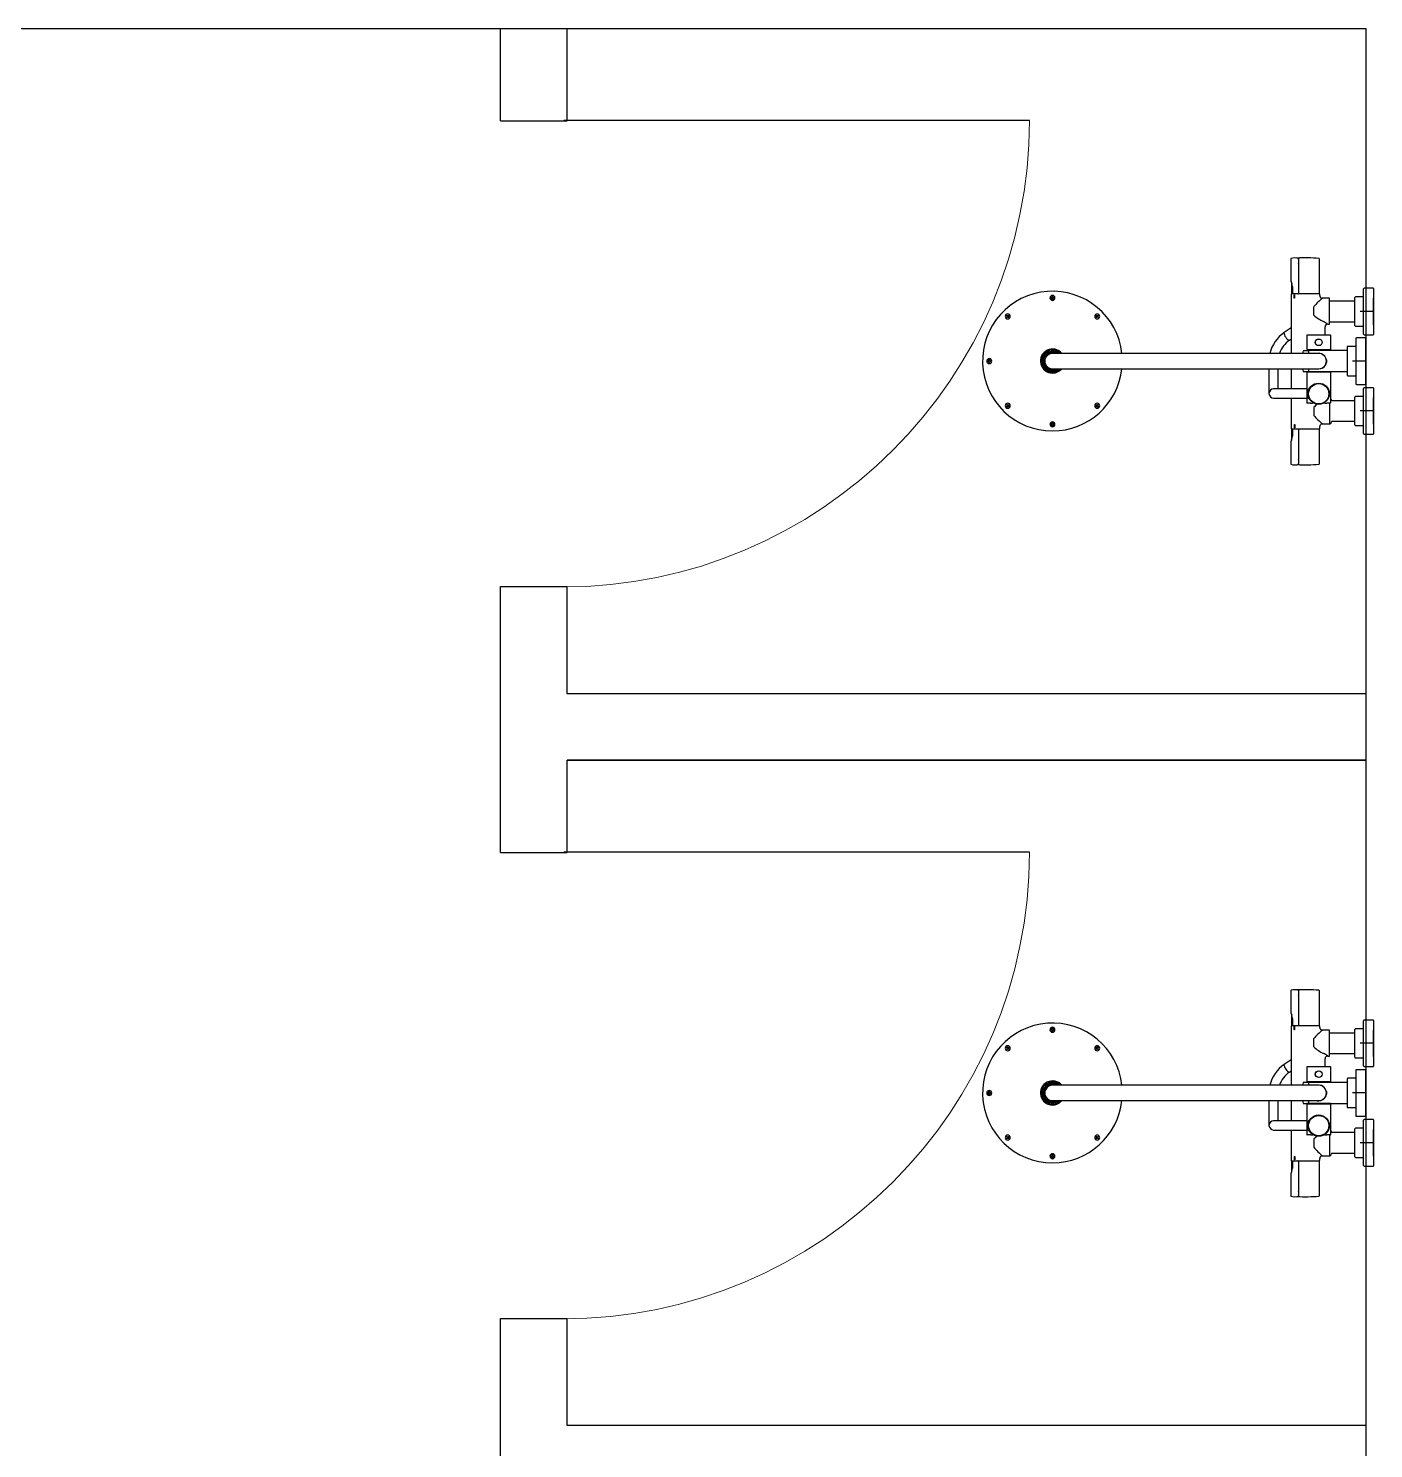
# Model space of a CAD drawing. Header units: millimetres. Extents: x -1544140 to 7445918, y -1294905 to 2019878.
# Drawn here: x 517582 to 519603, y 199848 to 201982 of the extents above; entities that cross this region are included whole.
import ezdxf
from ezdxf.lldxf.tags import DXFTag

# ---------------------------------------------------------------- set-up
doc = ezdxf.new("R2010")
doc.units = ezdxf.units.MM
doc.header["$MEASUREMENT"] = 0
doc.layers.add('JA_Building Outline', color=7, linetype='Continuous', lineweight=5)
tags = doc.linetypes.add('CENTER2', pattern=[28.575, 19.05, -3.175, 3.175, -3.175]).pattern_tags.tags
tags[10:11] = [DXFTag(74, 4), DXFTag(75, 0), DXFTag(340, '0'), DXFTag(46, 0.0), DXFTag(50, 0.0), DXFTag(44, 0.0), DXFTag(45, 0.0)]
tags[8:9] = [DXFTag(74, 4), DXFTag(75, 0), DXFTag(340, '0'), DXFTag(46, 0.0), DXFTag(50, 0.0), DXFTag(44, 0.0), DXFTag(45, 0.0)]
tags[6:7] = [DXFTag(74, 4), DXFTag(75, 0), DXFTag(340, '0'), DXFTag(46, 0.0), DXFTag(50, 0.0), DXFTag(44, 0.0), DXFTag(45, 0.0)]
tags[4:5] = [DXFTag(74, 4), DXFTag(75, 0), DXFTag(340, '0'), DXFTag(46, 0.0), DXFTag(50, 0.0), DXFTag(44, 0.0), DXFTag(45, 0.0)]

msp = doc.modelspace()

# ---------------------------------------------------------------- linework, layer by layer
for p, q in [((516691.4, 201982.1), (519591.3, 201982.1)), ((518291.3, 201843.3), (518291.3, 201982.1)), ((518391.3, 201843.3), (518391.3, 201982.1)), ((519591.3, 201982.1), (519591.3, 198527)), ((519591.3, 201982.1), (519591.3, 200982.1)), ((518291.3, 201843.3), (518391.3, 201843.3)), ((518291.3, 201143.3), (518391.3, 201143.3)), ((518391.3, 200982.1), (518391.3, 201143.3)), ((519591.3, 200982.1), (518391.3, 200982.1)), ((518291.3, 200743.3), (518291.3, 200882.1)), ((518391.3, 200743.3), (518391.3, 200882.1)), ((519591.3, 200882.1), (519591.3, 199882.1)), ((518291.3, 200743.3), (518391.3, 200743.3)), ((518291.3, 200043.3), (518391.3, 200043.3)), ((518391.3, 199882.1), (518391.3, 200043.3)), ((519591.3, 199882.1), (518391.3, 199882.1))]:
    msp.add_line(p, q)
at = {"lineweight": 25}
msp.add_line((518291.3, 201982.1), (519591.3, 201982.1), dxfattribs=at)
at = {"color": 18, "true_color": 0x000000}
for p, q in [((519086, 201843.9), (518386.4, 201843.9)), ((519086, 200743.9), (518386.4, 200743.9))]:
    msp.add_line(p, q, dxfattribs=at)
at = {"linetype": 'Continuous'}
for p, q in [((519478.8, 201635.9), (519478.8, 201602.6)), ((519490.3, 201635.4), (519490.3, 201629)), ((519521.6, 201583.7), (519521.6, 201635.4)), ((519490.2, 201629), (519490.3, 201629.4)), ((519490.2, 201629), (519490.2, 201583.2)), ((519479.6, 201600.3), (519479.6, 201583.7)), ((519481, 201594.2), (519481, 201594.2)), ((519481, 201594.2), (519481, 201583.4)), ((519588.1, 201522.7), (519588.1, 201590.7)), ((519602.6, 201591.7), (519589.1, 201591.7)), ((519603.1, 201591.2), (519603.1, 201522.2)), ((519118.3, 201577.6), (519120.1, 201577.6)), ((519118.3, 201576.7), (519118.3, 201577.6)), ((519120.1, 201576.7), (519118.3, 201576.7)), ((519120.1, 201579.4), (519120.6, 201579.4)), ((519120.1, 201577.6), (519120.1, 201579.4)), ((519120.1, 201574.8), (519120.1, 201576.7)), ((519120.6, 201574.8), (519120.1, 201574.8)), ((519120.6, 201579.4), (519121, 201579.4)), ((519121, 201574.8), (519120.6, 201574.8)), ((519121, 201579.4), (519121, 201577.6)), ((519121, 201577.6), (519122.9, 201577.6)), ((519121, 201576.7), (519121, 201574.8)), ((519122.9, 201576.7), (519121, 201576.7)), ((519122.9, 201577.6), (519122.9, 201576.7)), ((519481.3, 201583.2), (519479.1, 201583.2)), ((519479.1, 201583.2), (519479.1, 201493.6)), ((519481.3, 201583.2), (519481.2, 201583.2)), ((519489.7, 201583.2), (519481.3, 201583.2)), ((519483.9, 201581.8), (519484.3, 201581.8)), ((519483.9, 201576.8), (519483.9, 201581.8)), ((519484.3, 201576.8), (519483.9, 201576.8)), ((519484.3, 201581.8), (519484.3, 201576.8)), ((519489.6, 201583.2), (519489.7, 201583.2)), ((519522.1, 201583.2), (519489.7, 201583.2)), ((519490.2, 201583.2), (519489.7, 201583.2)), ((519522.1, 201580.6), (519522.1, 201583.2)), ((519527.8, 201576.6), (519526.1, 201576.6)), ((519536.6, 201576.6), (519527.8, 201576.6)), ((519536.6, 201537.6), (519536.6, 201576.6)), ((519536.9, 201537.7), (519536.9, 201576.6)), ((519575.1, 201572.2), (519536.9, 201572.2)), ((519575.1, 201535.7), (519575.1, 201577.7)), ((519587.1, 201578.7), (519576.1, 201578.7)), ((519051.5, 201550.6), (519051.8, 201550.9)), ((519052.8, 201549.3), (519051.5, 201550.6)), ((519051.5, 201548), (519052.8, 201549.3)), ((519052.1, 201547.4), (519051.5, 201548)), ((519051.8, 201550.9), (519052.1, 201551.3)), ((519052.1, 201551.3), (519053.4, 201550)), ((519053.4, 201548.7), (519052.1, 201547.4)), ((519053.4, 201550), (519054.7, 201551.3)), ((519054.7, 201547.4), (519053.4, 201548.7)), ((519055.4, 201550.6), (519054.1, 201549.3)), ((519054.1, 201549.3), (519055.4, 201548)), ((519054.7, 201551.3), (519055.4, 201550.6)), ((519055, 201547.7), (519054.7, 201547.4)), ((519055.4, 201548), (519055, 201547.7)), ((519185.8, 201550.6), (519186.5, 201551.3)), ((519187.1, 201549.3), (519185.8, 201550.6)), ((519185.8, 201548), (519187.1, 201549.3)), ((519186.1, 201547.7), (519185.8, 201548)), ((519186.5, 201547.4), (519186.1, 201547.7)), ((519186.5, 201551.3), (519187.8, 201550)), ((519187.8, 201548.7), (519186.5, 201547.4)), ((519187.8, 201550), (519189.1, 201551.3)), ((519189.1, 201547.4), (519187.8, 201548.7)), ((519189.7, 201550.6), (519188.4, 201549.3)), ((519188.4, 201549.3), (519189.7, 201548)), ((519189.1, 201551.3), (519189.4, 201550.9)), ((519189.7, 201548), (519189.1, 201547.4)), ((519189.4, 201550.9), (519189.7, 201550.6)), ((519513.4, 201551.3), (519513.4, 201563.9)), ((519479.1, 201532.1), (519468.9, 201525.1)), ((519530.1, 201521.3), (519530.1, 201533.6)), ((519534.1, 201537.6), (519536.6, 201537.6)), ((519534.3, 201537.6), (519536.6, 201537.6)), ((519536.6, 201537.6), (519536.6, 201537.6)), ((519536.9, 201541.2), (519575.1, 201541.2)), ((519576.1, 201534.7), (519587.1, 201534.7)), ((519502.6, 201520.8), (519502.6, 201499.5)), ((519538.1, 201521.3), (519503.1, 201521.3)), ((519538.6, 201499.5), (519538.6, 201520.8)), ((519563.3, 201503.1), (519563.3, 201461.1)), ((519575.3, 201504.1), (519564.3, 201504.1)), ((519576.3, 201516.1), (519576.3, 201448.1)), ((519590.8, 201517.1), (519577.3, 201517.1)), ((519589.1, 201521.7), (519602.6, 201521.7)), ((519591.3, 201447.6), (519591.3, 201516.6)), ((519023.3, 201482.6), (519025.1, 201482.6)), ((519023.3, 201482.1), (519023.3, 201482.6)), ((519023.3, 201481.7), (519023.3, 201482.1)), ((519025.1, 201481.7), (519023.3, 201481.7)), ((519025.1, 201484.4), (519026, 201484.4)), ((519025.1, 201482.6), (519025.1, 201484.4)), ((519025.1, 201479.8), (519025.1, 201481.7)), ((519026, 201484.4), (519026, 201482.6)), ((519026, 201482.6), (519027.9, 201482.6)), ((519026, 201481.7), (519026, 201479.8)), ((519027.9, 201481.7), (519026, 201481.7)), ((519027.9, 201482.6), (519027.9, 201482.1)), ((519027.9, 201482.1), (519027.9, 201481.7)), ((519104.6, 201490.3), (519104.6, 201485.6)), ((519104.6, 201485.6), (519104.6, 201478.7)), ((519114.8, 201494.1), (519116.1, 201494.1)), ((519125, 201494.1), (519116.1, 201494.1)), ((519161.1, 201493.6), (519120.6, 201493.6)), ((519125, 201494.1), (519126.3, 201494.1)), ((519480.1, 201493.6), (519161.1, 201493.6)), ((519520.6, 201493.6), (519480.1, 201493.6)), ((519505, 201497.7), (519497.3, 201497.7)), ((519538.6, 201498.1), (519502.6, 201498.1)), ((519502.6, 201498.1), (519502.6, 201497.7)), ((519502.8, 201499.3), (519538.4, 201499.3)), ((519505.2, 201497.6), (519505.2, 201493.6)), ((519563.3, 201497.8), (519505.4, 201497.8)), ((519508.6, 201499.3), (519508.6, 201498.1)), ((519532.1, 201484.1), (519531.8, 201484.6)), ((519532.1, 201484.1), (519532.1, 201480.1)), ((519532.6, 201498.1), (519532.6, 201499.3)), ((519538.6, 201497.8), (519538.6, 201498.1)), ((519026, 201479.8), (519025.1, 201479.8)), ((519104.6, 201478.7), (519104.6, 201473.9)), ((519116.1, 201470.1), (519114.8, 201470.1)), ((519116.1, 201470.1), (519125, 201470.1)), ((519120.6, 201470.6), (519161.1, 201470.6)), ((519126.3, 201470.1), (519125, 201470.1)), ((519161.1, 201470.6), (519480.1, 201470.6)), ((519445.9, 201470.6), (519445.9, 201462.8)), ((519445.9, 201462.8), (519445.9, 201433.4)), ((519459.9, 201462.8), (519459.9, 201470.6)), ((519459.9, 201440.4), (519459.9, 201462.8)), ((519479.1, 201470.6), (519479.1, 201440.4)), ((519480.1, 201470.6), (519520.6, 201470.6)), ((519497.3, 201466.5), (519505, 201466.5)), ((519502.6, 201466.5), (519502.6, 201466.1)), ((519538.6, 201466.1), (519502.6, 201466.1)), ((519538.6, 201465.5), (519502.6, 201465.5)), ((519502.6, 201465.5), (519502.6, 201419.8)), ((519505.2, 201470.6), (519505.2, 201466.7)), ((519505.4, 201466.5), (519563.3, 201466.5)), ((519507.6, 201466.1), (519507.6, 201465.5)), ((519531.8, 201479.7), (519532.1, 201480.1)), ((519533.6, 201465.5), (519533.6, 201466.1)), ((519538.6, 201466.1), (519538.6, 201466.5)), ((519538.6, 201419.8), (519538.6, 201465.5)), ((519564.3, 201460.1), (519575.3, 201460.1)), ((519476.4, 201440.4), (519452.9, 201440.4)), ((519502.6, 201440.4), (519476.4, 201440.4)), ((519505.5, 201438.2), (519504.9, 201438.2)), ((519505.8, 201440.2), (519505.5, 201440.2)), ((519506.3, 201440.2), (519505.8, 201440.2)), ((519577.3, 201447.1), (519590.8, 201447.1)), ((519588.1, 201373.1), (519588.1, 201441.1)), ((519602.6, 201442.1), (519589.1, 201442.1)), ((519603.1, 201441.6), (519603.1, 201372.6)), ((519051.5, 201416.3), (519052.1, 201416.9)), ((519052.1, 201416.9), (519053.4, 201415.6)), ((519053.4, 201415.6), (519054.7, 201416.9)), ((519054.7, 201416.9), (519055, 201416.6)), ((519055, 201416.6), (519055.4, 201416.3)), ((519185.8, 201416.3), (519186.1, 201416.6)), ((519186.1, 201416.6), (519186.5, 201416.9)), ((519186.5, 201416.9), (519187.8, 201415.6)), ((519187.8, 201415.6), (519189.1, 201416.9)), ((519189.1, 201416.9), (519189.7, 201416.3)), ((519452.9, 201426.4), (519476.4, 201426.4)), ((519476.4, 201426.4), (519502.6, 201426.4)), ((519479.1, 201426.4), (519479.1, 201380.4)), ((519508.5, 201419), (519503.4, 201419)), ((519504.6, 201434.2), (519504, 201434.2)), ((519504, 201431.7), (519504.6, 201431.7)), ((519504.3, 201435.7), (519504.8, 201435.7)), ((519504.8, 201430.2), (519504.3, 201430.2)), ((519504.6, 201434.3), (519504.6, 201434.3)), ((519504.6, 201431.6), (519504.6, 201431.6)), ((519504.9, 201427.7), (519505.5, 201427.7)), ((519505.8, 201425.7), (519506.3, 201425.7)), ((519506.4, 201425.6), (519506.4, 201425.6)), ((519508.5, 201419), (519511.3, 201419)), ((519529.9, 201419), (519532.6, 201419)), ((519537.8, 201419), (519532.6, 201419)), ((519536.6, 201419), (519536.6, 201387.6)), ((519575.1, 201422.6), (519540.2, 201422.6)), ((519575.1, 201386.1), (519575.1, 201428.1)), ((519587.1, 201429.1), (519576.1, 201429.1)), ((519052.8, 201415), (519051.5, 201416.3)), ((519051.5, 201413.7), (519052.8, 201415)), ((519051.8, 201413.3), (519051.5, 201413.7)), ((519052.1, 201413), (519051.8, 201413.3)), ((519053.4, 201414.3), (519052.1, 201413)), ((519054.7, 201413), (519053.4, 201414.3)), ((519055.4, 201416.3), (519054.1, 201415)), ((519054.1, 201415), (519055.4, 201413.7)), ((519055.4, 201413.7), (519054.7, 201413)), ((519187.1, 201415), (519185.8, 201416.3)), ((519185.8, 201413.7), (519187.1, 201415)), ((519186.5, 201413), (519185.8, 201413.7)), ((519187.8, 201414.3), (519186.5, 201413)), ((519189.1, 201413), (519187.8, 201414.3)), ((519189.7, 201416.3), (519188.4, 201415)), ((519188.4, 201415), (519189.7, 201413.7)), ((519189.4, 201413.3), (519189.1, 201413)), ((519189.7, 201413.7), (519189.4, 201413.3)), ((519513.4, 201413), (519513.4, 201400.4)), ((519118.3, 201387.6), (519120.1, 201387.6)), ((519118.3, 201386.7), (519118.3, 201387.6)), ((519120.1, 201386.7), (519118.3, 201386.7)), ((519120.1, 201389.4), (519120.6, 201389.4)), ((519120.1, 201387.6), (519120.1, 201389.4)), ((519120.1, 201384.8), (519120.1, 201386.7)), ((519120.6, 201384.8), (519120.1, 201384.8)), ((519120.6, 201389.4), (519121, 201389.4)), ((519121, 201384.8), (519120.6, 201384.8)), ((519121, 201389.4), (519121, 201387.6)), ((519121, 201387.6), (519122.9, 201387.6)), ((519121, 201386.7), (519121, 201384.8)), ((519122.9, 201386.7), (519121, 201386.7)), ((519122.9, 201387.6), (519122.9, 201386.7)), ((519479.1, 201380.2), (519481.3, 201380.2)), ((519479.6, 201379.7), (519479.6, 201363)), ((519481, 201379.9), (519481, 201369.1)), ((519481.2, 201380.2), (519481.3, 201380.2)), ((519481.3, 201380.2), (519489.7, 201380.2)), ((519484.4, 201381.7), (519484.4, 201386.7)), ((519484.4, 201386.7), (519484.8, 201386.7)), ((519484.8, 201381.7), (519484.4, 201381.7)), ((519484.8, 201386.7), (519484.8, 201381.7)), ((519489.7, 201380.2), (519489.6, 201380.2)), ((519489.7, 201380.2), (519522.1, 201380.2)), ((519489.7, 201380.2), (519490.2, 201380.2)), ((519490.2, 201380.2), (519490.2, 201334.3)), ((519521.6, 201328), (519521.6, 201379.7)), ((519522.1, 201380.4), (519522.1, 201383.6)), ((519526.1, 201387.6), (519527.8, 201387.6)), ((519527.8, 201387.6), (519536.6, 201387.6)), ((519540.2, 201391.6), (519575.1, 201391.6)), ((519576.1, 201385.1), (519587.1, 201385.1)), ((519478.8, 201360.7), (519478.8, 201327.5)), ((519481, 201369.1), (519481, 201369.1)), ((519589.1, 201372.1), (519602.6, 201372.1)), ((519490.3, 201333.9), (519490.2, 201334.3)), ((519490.3, 201334.3), (519490.3, 201328)), ((519478.8, 200535.9), (519478.8, 200502.6)), ((519490.2, 200529), (519490.3, 200529.4)), ((519490.2, 200529), (519490.2, 200483.2)), ((519490.3, 200535.4), (519490.3, 200529)), ((519521.6, 200483.7), (519521.6, 200535.4)), ((519479.6, 200500.3), (519479.6, 200483.7)), ((519118.3, 200477.6), (519120.1, 200477.6)), ((519118.3, 200476.7), (519118.3, 200477.6)), ((519120.1, 200479.4), (519120.6, 200479.4)), ((519120.1, 200477.6), (519120.1, 200479.4)), ((519120.6, 200479.4), (519121, 200479.4)), ((519121, 200479.4), (519121, 200477.6)), ((519121, 200477.6), (519122.9, 200477.6)), ((519122.9, 200477.6), (519122.9, 200476.7)), ((519481.3, 200483.2), (519479.1, 200483.2)), ((519479.1, 200483.2), (519479.1, 200393.6)), ((519481, 200494.2), (519481, 200494.2)), ((519481, 200494.2), (519481, 200483.4)), ((519481.3, 200483.2), (519481.2, 200483.2)), ((519489.7, 200483.2), (519481.3, 200483.2)), ((519483.9, 200481.8), (519484.3, 200481.8)), ((519483.9, 200476.8), (519483.9, 200481.8)), ((519484.3, 200481.8), (519484.3, 200476.8)), ((519489.6, 200483.2), (519489.7, 200483.2)), ((519522.1, 200483.2), (519489.7, 200483.2)), ((519490.2, 200483.2), (519489.7, 200483.2)), ((519522.1, 200480.6), (519522.1, 200483.2)), ((519575.1, 200435.7), (519575.1, 200477.7)), ((519587.1, 200478.7), (519576.1, 200478.7)), ((519588.1, 200422.7), (519588.1, 200490.7)), ((519602.6, 200491.7), (519589.1, 200491.7)), ((519603.1, 200491.2), (519603.1, 200422.2)), ((519120.1, 200476.7), (519118.3, 200476.7)), ((519120.1, 200474.8), (519120.1, 200476.7)), ((519120.6, 200474.8), (519120.1, 200474.8)), ((519121, 200474.8), (519120.6, 200474.8)), ((519121, 200476.7), (519121, 200474.8)), ((519122.9, 200476.7), (519121, 200476.7)), ((519484.3, 200476.8), (519483.9, 200476.8)), ((519513.4, 200451.3), (519513.4, 200463.9)), ((519527.8, 200476.6), (519526.1, 200476.6)), ((519536.6, 200476.6), (519527.8, 200476.6)), ((519536.6, 200437.6), (519536.6, 200476.6)), ((519536.9, 200437.7), (519536.9, 200476.6)), ((519575.1, 200472.2), (519536.9, 200472.2)), ((519051.5, 200450.6), (519051.8, 200450.9)), ((519052.8, 200449.3), (519051.5, 200450.6)), ((519051.5, 200448), (519052.8, 200449.3)), ((519052.1, 200447.4), (519051.5, 200448)), ((519051.8, 200450.9), (519052.1, 200451.3)), ((519052.1, 200451.3), (519053.4, 200450)), ((519053.4, 200448.7), (519052.1, 200447.4)), ((519053.4, 200450), (519054.7, 200451.3)), ((519054.7, 200447.4), (519053.4, 200448.7)), ((519055.4, 200450.6), (519054.1, 200449.3)), ((519054.1, 200449.3), (519055.4, 200448)), ((519054.7, 200451.3), (519055.4, 200450.6)), ((519055, 200447.7), (519054.7, 200447.4)), ((519055.4, 200448), (519055, 200447.7)), ((519185.8, 200450.6), (519186.5, 200451.3)), ((519187.1, 200449.3), (519185.8, 200450.6)), ((519185.8, 200448), (519187.1, 200449.3)), ((519186.1, 200447.7), (519185.8, 200448)), ((519186.5, 200447.4), (519186.1, 200447.7)), ((519186.5, 200451.3), (519187.8, 200450)), ((519187.8, 200448.7), (519186.5, 200447.4)), ((519187.8, 200450), (519189.1, 200451.3)), ((519189.1, 200447.4), (519187.8, 200448.7)), ((519189.7, 200450.6), (519188.4, 200449.3)), ((519188.4, 200449.3), (519189.7, 200448)), ((519189.1, 200451.3), (519189.4, 200450.9)), ((519189.7, 200448), (519189.1, 200447.4)), ((519189.4, 200450.9), (519189.7, 200450.6)), ((519534.1, 200437.6), (519536.6, 200437.6)), ((519534.3, 200437.6), (519536.6, 200437.6)), ((519536.6, 200437.6), (519536.6, 200437.6)), ((519536.9, 200441.2), (519575.1, 200441.2)), ((519576.1, 200434.7), (519587.1, 200434.7)), ((519479.1, 200432.1), (519468.9, 200425.1)), ((519502.6, 200420.8), (519502.6, 200399.5)), ((519538.1, 200421.3), (519503.1, 200421.3)), ((519530.1, 200421.3), (519530.1, 200433.6)), ((519538.6, 200399.5), (519538.6, 200420.8)), ((519576.3, 200416.1), (519576.3, 200348.1)), ((519590.8, 200417.1), (519577.3, 200417.1)), ((519589.1, 200421.7), (519602.6, 200421.7)), ((519591.3, 200347.6), (519591.3, 200416.6)), ((519114.8, 200394.1), (519116.1, 200394.1)), ((519125, 200394.1), (519116.1, 200394.1)), ((519161.1, 200393.6), (519120.6, 200393.6)), ((519125, 200394.1), (519126.3, 200394.1)), ((519480.1, 200393.6), (519161.1, 200393.6)), ((519520.6, 200393.6), (519480.1, 200393.6)), ((519505, 200397.7), (519497.3, 200397.7)), ((519538.6, 200398.1), (519502.6, 200398.1)), ((519502.6, 200398.1), (519502.6, 200397.7)), ((519502.8, 200399.3), (519538.4, 200399.3)), ((519505.2, 200397.6), (519505.2, 200393.6)), ((519563.3, 200397.8), (519505.4, 200397.8)), ((519508.6, 200399.3), (519508.6, 200398.1)), ((519532.6, 200398.1), (519532.6, 200399.3)), ((519538.6, 200397.8), (519538.6, 200398.1)), ((519563.3, 200403.1), (519563.3, 200361.1)), ((519575.3, 200404.1), (519564.3, 200404.1)), ((519023.3, 200382.6), (519025.1, 200382.6)), ((519023.3, 200382.1), (519023.3, 200382.6)), ((519023.3, 200381.7), (519023.3, 200382.1)), ((519025.1, 200381.7), (519023.3, 200381.7)), ((519025.1, 200384.4), (519026, 200384.4)), ((519025.1, 200382.6), (519025.1, 200384.4)), ((519025.1, 200379.8), (519025.1, 200381.7)), ((519026, 200379.8), (519025.1, 200379.8)), ((519026, 200384.4), (519026, 200382.6)), ((519026, 200382.6), (519027.9, 200382.6)), ((519026, 200381.7), (519026, 200379.8)), ((519027.9, 200381.7), (519026, 200381.7)), ((519027.9, 200382.6), (519027.9, 200382.1)), ((519027.9, 200382.1), (519027.9, 200381.7)), ((519104.6, 200390.3), (519104.6, 200385.6)), ((519104.6, 200385.6), (519104.6, 200378.7)), ((519104.6, 200378.7), (519104.6, 200373.9)), ((519120.6, 200370.6), (519161.1, 200370.6)), ((519161.1, 200370.6), (519480.1, 200370.6)), ((519445.9, 200370.6), (519445.9, 200362.8)), ((519459.9, 200362.8), (519459.9, 200370.6)), ((519479.1, 200370.6), (519479.1, 200340.4)), ((519480.1, 200370.6), (519520.6, 200370.6)), ((519505.2, 200370.6), (519505.2, 200366.7)), ((519532.1, 200384.1), (519531.8, 200384.6)), ((519531.8, 200379.7), (519532.1, 200380.1)), ((519532.1, 200384.1), (519532.1, 200380.1)), ((519116.1, 200370.1), (519114.8, 200370.1)), ((519116.1, 200370.1), (519125, 200370.1)), ((519126.3, 200370.1), (519125, 200370.1)), ((519445.9, 200362.8), (519445.9, 200333.4)), ((519459.9, 200340.4), (519459.9, 200362.8)), ((519497.3, 200366.5), (519505, 200366.5)), ((519502.6, 200366.5), (519502.6, 200366.1)), ((519538.6, 200366.1), (519502.6, 200366.1)), ((519538.6, 200365.5), (519502.6, 200365.5)), ((519502.6, 200365.5), (519502.6, 200319.8)), ((519505.4, 200366.5), (519563.3, 200366.5)), ((519507.6, 200366.1), (519507.6, 200365.5)), ((519533.6, 200365.5), (519533.6, 200366.1)), ((519538.6, 200366.1), (519538.6, 200366.5)), ((519538.6, 200319.8), (519538.6, 200365.5)), ((519564.3, 200360.1), (519575.3, 200360.1)), ((519476.4, 200340.4), (519452.9, 200340.4)), ((519502.6, 200340.4), (519476.4, 200340.4)), ((519504.6, 200334.2), (519504, 200334.2)), ((519504, 200331.7), (519504.6, 200331.7)), ((519504.3, 200335.7), (519504.8, 200335.7)), ((519504.8, 200330.2), (519504.3, 200330.2)), ((519504.6, 200334.3), (519504.6, 200334.3)), ((519504.6, 200331.6), (519504.6, 200331.6)), ((519505.5, 200338.2), (519504.9, 200338.2)), ((519505.8, 200340.2), (519505.5, 200340.2)), ((519506.3, 200340.2), (519505.8, 200340.2)), ((519575.1, 200286.1), (519575.1, 200328.1)), ((519587.1, 200329.1), (519576.1, 200329.1)), ((519577.3, 200347.1), (519590.8, 200347.1)), ((519588.1, 200273.1), (519588.1, 200341.1)), ((519602.6, 200342.1), (519589.1, 200342.1)), ((519603.1, 200341.6), (519603.1, 200272.6)), ((519051.5, 200316.3), (519052.1, 200316.9)), ((519052.8, 200315), (519051.5, 200316.3)), ((519051.5, 200313.7), (519052.8, 200315)), ((519051.8, 200313.3), (519051.5, 200313.7)), ((519052.1, 200313), (519051.8, 200313.3)), ((519052.1, 200316.9), (519053.4, 200315.6)), ((519053.4, 200314.3), (519052.1, 200313)), ((519053.4, 200315.6), (519054.7, 200316.9)), ((519054.7, 200313), (519053.4, 200314.3)), ((519055.4, 200316.3), (519054.1, 200315)), ((519054.1, 200315), (519055.4, 200313.7)), ((519054.7, 200316.9), (519055, 200316.6)), ((519055.4, 200313.7), (519054.7, 200313)), ((519055, 200316.6), (519055.4, 200316.3)), ((519185.8, 200316.3), (519186.1, 200316.6)), ((519187.1, 200315), (519185.8, 200316.3)), ((519185.8, 200313.7), (519187.1, 200315)), ((519186.5, 200313), (519185.8, 200313.7)), ((519186.1, 200316.6), (519186.5, 200316.9)), ((519186.5, 200316.9), (519187.8, 200315.6)), ((519187.8, 200314.3), (519186.5, 200313)), ((519187.8, 200315.6), (519189.1, 200316.9)), ((519189.1, 200313), (519187.8, 200314.3)), ((519189.7, 200316.3), (519188.4, 200315)), ((519188.4, 200315), (519189.7, 200313.7)), ((519189.1, 200316.9), (519189.7, 200316.3)), ((519189.4, 200313.3), (519189.1, 200313)), ((519189.7, 200313.7), (519189.4, 200313.3)), ((519452.9, 200326.4), (519476.4, 200326.4)), ((519476.4, 200326.4), (519502.6, 200326.4)), ((519479.1, 200326.4), (519479.1, 200280.4)), ((519508.5, 200319), (519503.4, 200319)), ((519504.9, 200327.7), (519505.5, 200327.7)), ((519505.8, 200325.7), (519506.3, 200325.7)), ((519506.4, 200325.6), (519506.4, 200325.6)), ((519508.5, 200319), (519511.3, 200319)), ((519513.4, 200313), (519513.4, 200300.4)), ((519529.9, 200319), (519532.6, 200319)), ((519537.8, 200319), (519532.6, 200319)), ((519536.6, 200319), (519536.6, 200287.6)), ((519575.1, 200322.6), (519540.2, 200322.6)), ((519118.3, 200287.6), (519120.1, 200287.6)), ((519118.3, 200286.7), (519118.3, 200287.6)), ((519120.1, 200286.7), (519118.3, 200286.7)), ((519120.1, 200289.4), (519120.6, 200289.4)), ((519120.1, 200287.6), (519120.1, 200289.4)), ((519120.1, 200284.8), (519120.1, 200286.7)), ((519120.6, 200289.4), (519121, 200289.4)), ((519121, 200289.4), (519121, 200287.6)), ((519121, 200287.6), (519122.9, 200287.6)), ((519121, 200286.7), (519121, 200284.8)), ((519122.9, 200286.7), (519121, 200286.7)), ((519122.9, 200287.6), (519122.9, 200286.7)), ((519484.4, 200281.7), (519484.4, 200286.7)), ((519484.4, 200286.7), (519484.8, 200286.7)), ((519484.8, 200286.7), (519484.8, 200281.7)), ((519526.1, 200287.6), (519527.8, 200287.6)), ((519527.8, 200287.6), (519536.6, 200287.6)), ((519540.2, 200291.6), (519575.1, 200291.6)), ((519576.1, 200285.1), (519587.1, 200285.1)), ((519120.6, 200284.8), (519120.1, 200284.8)), ((519121, 200284.8), (519120.6, 200284.8)), ((519479.1, 200280.2), (519481.3, 200280.2)), ((519479.6, 200279.7), (519479.6, 200263)), ((519481, 200279.9), (519481, 200269.1)), ((519481, 200269.1), (519481, 200269.1)), ((519481.2, 200280.2), (519481.3, 200280.2)), ((519481.3, 200280.2), (519489.7, 200280.2)), ((519484.8, 200281.7), (519484.4, 200281.7)), ((519489.7, 200280.2), (519489.6, 200280.2)), ((519489.7, 200280.2), (519522.1, 200280.2)), ((519489.7, 200280.2), (519490.2, 200280.2)), ((519490.2, 200280.2), (519490.2, 200234.3)), ((519521.6, 200228), (519521.6, 200279.7)), ((519522.1, 200280.4), (519522.1, 200283.6)), ((519589.1, 200272.1), (519602.6, 200272.1)), ((519478.8, 200260.7), (519478.8, 200227.5)), ((519490.3, 200233.9), (519490.2, 200234.3)), ((519490.3, 200234.3), (519490.3, 200228))]:
    msp.add_line(p, q, dxfattribs=at)
at = {"linetype": 'CENTER2'}
for p, q in [((519603.1, 201536.7), (519603.1, 201576.7)), ((519603.1, 201556.7), (519583.1, 201556.7)), ((519591.3, 201462.1), (519591.3, 201502.1)), ((519591.3, 201482.1), (519571.3, 201482.1)), ((519603.1, 201387.1), (519603.1, 201427.1)), ((519603.1, 201407.1), (519583.1, 201407.1)), ((519603.1, 200456.7), (519583.1, 200456.7)), ((519603.1, 200436.7), (519603.1, 200476.7)), ((519591.3, 200362.1), (519591.3, 200402.1)), ((519591.3, 200382.1), (519571.3, 200382.1)), ((519603.1, 200307.1), (519583.1, 200307.1)), ((519603.1, 200287.1), (519603.1, 200327.1))]:
    msp.add_line(p, q, dxfattribs=at)
for points in [[(518391.3, 201982.1), (519591.3, 201982.1)], [(518291.3, 200882.1), (518291.3, 200882.1), (518291.3, 201143.3)], [(519591.3, 200882.1), (518391.3, 200882.1)], [(518391.3, 200882.1), (519591.3, 200882.1)], [(518291.3, 199782.1), (518291.3, 199782.1), (518291.3, 200043.3)]]:
    msp.add_lwpolyline(points)
at = {"linetype": 'Continuous'}
for centre, radius in [((519520.6, 201510.3), 5.1), ((519520.6, 201510.3), 5), ((519520.6, 201433), 16), ((519520.6, 201433), 15.3), ((519520.6, 201433), 15.2), ((519520.6, 200410.3), 5.1), ((519520.6, 200410.3), 5), ((519520.6, 200333), 16), ((519520.6, 200333), 15.3), ((519520.6, 200333), 15.2)]:
    msp.add_circle(centre, radius, dxfattribs=at)
for centre, radius, start, end in [((519479.3, 201635.9), 0.5, 106.3827, 180), ((519484.8, 201617.2), 20, 73.6173, 106.3827), ((519500.6, 201387.2), 250, 85.393, 92.8204), ((519490.3, 201635.9), 0.5, 57.3328, 73.6173), ((519520.6, 201635.4), 1, 0, 85.393), ((519468.2, 201594.3), 12.8, 359.4909, 20.4181), ((519589.1, 201590.7), 1, 90, 180), ((519602.6, 201591.2), 0.5, 0, 90), ((519120.6, 201482.1), 105, 6.2879, 270), ((519120.6, 201577.1), 3.75, 90, 180), ((519120.6, 201577.1), 3.75, 180, 270), ((519120.6, 201577.1), 3.75, 270, 90), ((519480.1, 201583.7), 0.5, 180, 270), ((519490.2, 201584.6), 1.57, 217.6559, 248.0534), ((519597.8, 201492.6), 110.5, 130.4688, 139.7902), ((519521.1, 201583.7), 0.5, 270, 0), ((519526.1, 201580.6), 4, 179.9991, 269.9998), ((519536.6, 201573.6), 3.05, 84.4823, 90), ((519576.1, 201577.7), 1, 90, 180), ((519587.1, 201579.7), 1, 270, 0), ((519053.4, 201549.3), 3.75, 135, 225), ((519053.4, 201549.3), 3.75, 315, 135), ((519053.4, 201549.3), 3.75, 225, 315), ((519187.8, 201549.3), 3.75, 135, 225), ((519187.8, 201549.3), 3.75, 45, 135), ((519187.8, 201549.3), 3.75, 225, 45), ((519548.7, 201587.7), 50.7, 225.9079, 245.7419), ((519498.8, 201481.5), 52.9, 124.437, 166.7578), ((519515.5, 201514.3), 29.9, 51.7215, 65.6629), ((519534.1, 201533.6), 4, 90, 179.9995), ((519536.6, 201540.7), 3.05, 270, 275.5177), ((519576.1, 201535.7), 1, 180, 270), ((519587.1, 201533.7), 1, 0, 90), ((519498.8, 201481.5), 38.9, 124.4419, 161.8434), ((519503.1, 201520.8), 0.5, 90, 180), ((519538.1, 201520.8), 0.5, 0, 90), ((519564.3, 201503.1), 1, 90, 180), ((519575.3, 201505.1), 1, 270, 0), ((519577.3, 201516.1), 1, 90, 180), ((519589.1, 201522.7), 1, 180, 270), ((519590.8, 201516.6), 0.5, 0, 90), ((519602.6, 201522.2), 0.5, 270, 0), ((519025.6, 201482.1), 3.75, 0, 180), ((519025.6, 201482.1), 3.75, 180, 270), ((519025.6, 201482.1), 3.75, 270, 0), ((519120.6, 201482.1), 18.1, 39.4466, 270), ((519120.6, 201482.1), 18, 156.4435, 203.5565), ((519120.6, 201482.1), 18, 156.4435, 157.4611), ((519120.6, 201482.1), 18, 39.709, 156.4435), ((519110.4, 201486.9), 6.74, 149.0142, 158.647), ((519120.6, 201482.1), 16.4, 44.6563, 167.9269), ((519120.6, 201482.1), 14.7, 51.4728, 270), ((519120.6, 201482.1), 13.5, 58.4137, 270), ((519120.6, 201482.1), 13.3, 115.5438, 244.4562), ((519120.6, 201482.1), 11.5, 90, 270), ((519120.6, 201482.1), 13.3, 59.8441, 64.4562), ((519621.2, 201482.1), 125, 172.9118, 174.7213), ((519497.3, 201497.5), 0.2, 90, 172.9118), ((519502.8, 201499.5), 0.2, 180, 270), ((519505, 201497.5), 0.2, 0, 90), ((519505.4, 201497.6), 0.2, 90, 180), ((519520.6, 201482.1), 11.8, 270, 101.7759), ((519520.6, 201482.1), 11.5, 270, 90), ((519538.4, 201499.5), 0.2, 270, 0), ((519120.6, 201482.1), 18, 203.5565, 320.291), ((519110.9, 201477.6), 7.29, 201.7179, 210.6195), ((519120.6, 201482.1), 16.4, 192.0731, 315.3437), ((519120.6, 201482.1), 105, 270, 353.7121), ((519120.6, 201482.1), 18.1, 270, 320.5534), ((519120.6, 201482.1), 13.5, 270, 301.5863), ((519120.6, 201482.1), 14.7, 270, 308.5272), ((519120.6, 201482.1), 13.3, 295.5438, 300.1559), ((519621.2, 201482.1), 125, 185.2787, 187.0882), ((519497.3, 201466.7), 0.2, 187.0882, 270), ((519505, 201466.7), 0.2, 270, 0), ((519505.4, 201466.7), 0.2, 180, 270), ((519520.6, 201482.1), 11.8, 259.8223, 270), ((519564.3, 201461.1), 1, 180, 270), ((519575.3, 201459.1), 1, 0, 90), ((519452.9, 201433.4), 7, 90, 270), ((519520.4, 201433), 16.3, 161.4029, 170.45), ((519520.6, 201433), 17, 156.6748, 161.9973), ((519520.6, 201433), 17, 156.9862, 161.4788), ((519520.6, 201433), 17, 156.9862, 161.4788), ((519520.6, 201433), 17, 156.9862, 161.4788), ((519520.6, 201433), 17, 156.9862, 161.4788), ((519505.9, 201439.2), 0.997, 95.3453, 155.7111), ((519505.5, 201439.7), 0.5, 90.0171, 155.8523), ((519577.3, 201448.1), 1, 180, 270), ((519589.1, 201441.1), 1, 90, 180), ((519590.8, 201447.6), 0.5, 270, 0), ((519602.6, 201441.6), 0.5, 0, 90), ((519053.4, 201415), 3.75, 45, 225), ((519053.4, 201415), 3.75, 315, 45), ((519187.8, 201415), 3.75, 135, 315), ((519187.8, 201415), 3.75, 45, 135), ((519187.8, 201415), 3.75, 315, 45), ((519503.4, 201419.8), 0.8, 180, 270), ((519520.6, 201433), 17, 170.7281, 175.7607), ((519520.6, 201433), 17, 177.5002, 182.5025), ((519504.1, 201432.3), 0.532, 182.4997, 270), ((519503.9, 201431.8), 0.296, 155.7309, 186.446), ((519510.1, 201434.2), 6.42, 172.3904, 181.1481), ((519510.6, 201434.2), 6.9, 180.5306, 180.8322), ((519504.1, 201434.2), 0.472, 198.2811, 208.5261), ((519504.1, 201431.8), 0.472, 151.4739, 161.7189), ((519510.6, 201431.8), 6.9, 179.1678, 187.3385), ((519510.1, 201431.8), 6.42, 178.8519, 179.2212), ((519520.6, 201433), 17, 186.547, 189.2719), ((519520.6, 201433), 17, 163.8248, 168.9605), ((519510.4, 201435.4), 6.52, 164.9913, 174.3574), ((519504.3, 201436.2), 0.424, 192.9312, 270), ((519504.3, 201429.8), 0.424, 90, 167.0688), ((519504.2, 201429.8), 0.318, 163.3309, 192.3461), ((519510.4, 201430.6), 6.56, 185.6813, 194.9937), ((519510.4, 201430.6), 6.52, 185.6426, 185.8905), ((519520.6, 201433), 17, 191.0395, 196.1752), ((519520.4, 201433), 16.3, 189.55, 198.5971), ((519520.6, 201433), 17, 198.0027, 200.7431), ((519520.6, 201433), 17, 198.0028, 203.3253), ((519520.6, 201433), 17, 198.0027, 200.7431), ((519520.6, 201433), 17, 198.0027, 200.7431), ((519520.6, 201433), 17, 198.0027, 200.7431), ((519520.6, 201433), 17, 198.0027, 203.1134), ((519505.9, 201426.7), 0.998, 204.2817, 264.6315), ((519511.3, 201419.8), 0.8, 270, 0), ((519547.9, 201377.8), 49.2, 126.834, 134.3798), ((519529.9, 201419.8), 0.8, 202.0995, 270), ((519537.8, 201419.8), 0.8, 270, 0), ((519536.6, 201423.6), 3.05, 8.1198, 49.164), ((519542.6, 201424.5), 3.05, 188.1198, 216.4999), ((519576.1, 201428.1), 1, 90, 180), ((519587.1, 201430.1), 1, 270, 0), ((519053.4, 201415), 3.75, 225, 315), ((519594.8, 201468.7), 106.2, 220.0226, 229.7184), ((519120.6, 201387.1), 3.75, 90, 270), ((519120.6, 201387.1), 3.75, 0, 90), ((519120.6, 201387.1), 3.75, 270, 0), ((519482.1, 201380.4), 3.05, 180, 185.0703), ((519480.1, 201379.7), 0.5, 90, 180), ((519490.2, 201378.7), 1.57, 111.9466, 142.3441), ((519521.1, 201379.7), 0.5, 0, 90), ((519526.1, 201383.6), 4, 90.0039, 179.9991), ((519519, 201380.4), 3.05, 354.9297, 0), ((519536.6, 201390.7), 3.05, 270, 351.8802), ((519542.6, 201389.8), 3.05, 143.5001, 171.8802), ((519576.1, 201386.1), 1, 180, 270), ((519587.1, 201384.1), 1, 0, 90), ((519467.4, 201369.2), 13.6, 337.4196, 359.8652), ((519589.1, 201373.1), 1, 180, 270), ((519602.6, 201372.6), 0.5, 270, 0), ((519479.3, 201327.5), 0.5, 180, 253.6173), ((519484.8, 201346.2), 20, 253.6173, 286.3827), ((519500.6, 201576.2), 250, 267.1796, 274.607), ((519490.3, 201327.5), 0.5, 286.3827, 302.2696), ((519520.6, 201328), 1, 274.607, 0), ((519479.3, 200535.9), 0.5, 106.3827, 180), ((519484.8, 200517.2), 20, 73.6173, 106.3827), ((519500.6, 200287.2), 250, 85.393, 92.8204), ((519490.3, 200535.9), 0.5, 57.3328, 73.6173), ((519520.6, 200535.4), 1, 0, 85.393), ((519468.2, 200494.3), 12.8, 359.4909, 20.4181), ((519120.6, 200382.1), 105, 6.2879, 270), ((519120.6, 200477.1), 3.75, 90, 180), ((519120.6, 200477.1), 3.75, 270, 90), ((519480.1, 200483.7), 0.5, 180, 270), ((519490.2, 200484.6), 1.57, 217.6559, 248.0534), ((519521.1, 200483.7), 0.5, 270, 0), ((519526.1, 200480.6), 4, 179.9991, 269.9998), ((519576.1, 200477.7), 1, 90, 180), ((519587.1, 200479.7), 1, 270, 0), ((519589.1, 200490.7), 1, 90, 180), ((519602.6, 200491.2), 0.5, 0, 90), ((519120.6, 200477.1), 3.75, 180, 270), ((519597.8, 200392.6), 110.5, 130.4688, 139.7902), ((519536.6, 200473.6), 3.05, 84.4823, 90), ((519053.4, 200449.3), 3.75, 135, 225), ((519053.4, 200449.3), 3.75, 315, 135), ((519053.4, 200449.3), 3.75, 225, 315), ((519187.8, 200449.3), 3.75, 135, 225), ((519187.8, 200449.3), 3.75, 45, 135), ((519187.8, 200449.3), 3.75, 225, 45), ((519548.7, 200487.7), 50.7, 225.9079, 245.7419), ((519515.5, 200414.3), 29.9, 51.7215, 65.6629), ((519534.1, 200433.6), 4, 90, 179.9995), ((519536.6, 200440.7), 3.05, 270, 275.5177), ((519576.1, 200435.7), 1, 180, 270), ((519587.1, 200433.7), 1, 0, 90), ((519498.8, 200381.5), 52.9, 124.437, 166.7578), ((519498.8, 200381.5), 38.9, 124.4419, 161.8434), ((519503.1, 200420.8), 0.5, 90, 180), ((519538.1, 200420.8), 0.5, 0, 90), ((519577.3, 200416.1), 1, 90, 180), ((519589.1, 200422.7), 1, 180, 270), ((519590.8, 200416.6), 0.5, 0, 90), ((519602.6, 200422.2), 0.5, 270, 0), ((519120.6, 200382.1), 18.1, 39.4466, 270), ((519120.6, 200382.1), 18, 39.709, 156.4435), ((519120.6, 200382.1), 16.4, 44.6563, 167.9269), ((519120.6, 200382.1), 14.7, 51.4728, 270), ((519120.6, 200382.1), 13.5, 58.4137, 270), ((519120.6, 200382.1), 13.3, 115.5438, 244.4562), ((519120.6, 200382.1), 11.5, 90, 270), ((519120.6, 200382.1), 13.3, 59.8441, 64.4562), ((519621.2, 200382.1), 125, 172.9118, 174.7213), ((519497.3, 200397.5), 0.2, 90, 172.9118), ((519502.8, 200399.5), 0.2, 180, 270), ((519505, 200397.5), 0.2, 0, 90), ((519505.4, 200397.6), 0.2, 90, 180), ((519520.6, 200382.1), 11.8, 270, 101.7759), ((519520.6, 200382.1), 11.5, 270, 90), ((519538.4, 200399.5), 0.2, 270, 0), ((519564.3, 200403.1), 1, 90, 180), ((519575.3, 200405.1), 1, 270, 0), ((519025.6, 200382.1), 3.75, 0, 180), ((519025.6, 200382.1), 3.75, 180, 270), ((519025.6, 200382.1), 3.75, 270, 0), ((519120.6, 200382.1), 18, 156.4435, 203.5565), ((519120.6, 200382.1), 18, 156.4435, 157.4611), ((519110.4, 200386.9), 6.74, 149.0142, 158.647), ((519120.6, 200382.1), 18, 203.5565, 320.291), ((519110.9, 200377.6), 7.29, 201.7179, 210.6195), ((519120.6, 200382.1), 16.4, 192.0731, 315.3437), ((519120.6, 200382.1), 105, 270, 353.7121), ((519120.6, 200382.1), 18.1, 270, 320.5534), ((519120.6, 200382.1), 13.5, 270, 301.5863), ((519120.6, 200382.1), 14.7, 270, 308.5272), ((519120.6, 200382.1), 13.3, 295.5438, 300.1559), ((519621.2, 200382.1), 125, 185.2787, 187.0882), ((519520.6, 200382.1), 11.8, 259.8223, 270), ((519497.3, 200366.7), 0.2, 187.0882, 270), ((519505, 200366.7), 0.2, 270, 0), ((519505.4, 200366.7), 0.2, 180, 270), ((519564.3, 200361.1), 1, 180, 270), ((519575.3, 200359.1), 1, 0, 90), ((519452.9, 200333.4), 7, 90, 270), ((519520.6, 200333), 17, 170.7281, 175.7607), ((519520.6, 200333), 17, 177.5002, 182.5025), ((519504.1, 200332.3), 0.532, 182.4997, 270), ((519503.9, 200331.8), 0.296, 155.7309, 186.446), ((519510.1, 200334.2), 6.42, 172.3904, 181.1481), ((519510.6, 200334.2), 6.9, 180.5306, 180.8322), ((519504.1, 200334.2), 0.472, 198.2811, 208.5261), ((519504.1, 200331.8), 0.472, 151.4739, 161.7189), ((519510.6, 200331.8), 6.9, 179.1678, 187.3385), ((519510.1, 200331.8), 6.42, 178.8519, 179.2212), ((519520.6, 200333), 17, 186.547, 189.2719), ((519520.6, 200333), 17, 163.8248, 168.9605), ((519510.4, 200335.4), 6.52, 164.9913, 174.3574), ((519504.3, 200336.2), 0.424, 192.9312, 270), ((519504.3, 200329.8), 0.424, 90, 167.0688), ((519504.2, 200329.8), 0.318, 163.3309, 192.3461), ((519510.4, 200330.6), 6.56, 185.6813, 194.9937), ((519510.4, 200330.6), 6.52, 185.6426, 185.8905), ((519520.6, 200333), 17, 191.0395, 196.1752), ((519520.4, 200333), 16.3, 161.4029, 170.45), ((519520.4, 200333), 16.3, 189.55, 198.5971), ((519520.6, 200333), 17, 156.6748, 161.9973), ((519520.6, 200333), 17, 156.9862, 161.4788), ((519520.6, 200333), 17, 156.9862, 161.4788), ((519520.6, 200333), 17, 156.9862, 161.4788), ((519520.6, 200333), 17, 156.9862, 161.4788), ((519505.9, 200339.2), 0.997, 95.3453, 155.7111), ((519505.5, 200339.7), 0.5, 90.0171, 155.8523), ((519576.1, 200328.1), 1, 90, 180), ((519577.3, 200348.1), 1, 180, 270), ((519587.1, 200330.1), 1, 270, 0), ((519589.1, 200341.1), 1, 90, 180), ((519590.8, 200347.6), 0.5, 270, 0), ((519602.6, 200341.6), 0.5, 0, 90), ((519053.4, 200315), 3.75, 45, 225), ((519053.4, 200315), 3.75, 225, 315), ((519053.4, 200315), 3.75, 315, 45), ((519187.8, 200315), 3.75, 135, 315), ((519187.8, 200315), 3.75, 45, 135), ((519187.8, 200315), 3.75, 315, 45), ((519503.4, 200319.8), 0.8, 180, 270), ((519520.6, 200333), 17, 198.0027, 200.7431), ((519520.6, 200333), 17, 198.0028, 203.3253), ((519520.6, 200333), 17, 198.0027, 200.7431), ((519520.6, 200333), 17, 198.0027, 200.7431), ((519520.6, 200333), 17, 198.0027, 200.7431), ((519520.6, 200333), 17, 198.0027, 203.1134), ((519505.9, 200326.7), 0.998, 204.2817, 264.6315), ((519511.3, 200319.8), 0.8, 270, 0), ((519547.9, 200277.8), 49.2, 126.834, 134.3798), ((519529.9, 200319.8), 0.8, 202.0995, 270), ((519537.8, 200319.8), 0.8, 270, 0), ((519536.6, 200323.6), 3.05, 8.1198, 49.164), ((519542.6, 200324.5), 3.05, 188.1198, 216.4999), ((519120.6, 200287.1), 3.75, 90, 270), ((519120.6, 200287.1), 3.75, 0, 90), ((519120.6, 200287.1), 3.75, 270, 0), ((519594.8, 200368.7), 106.2, 220.0226, 229.7184), ((519526.1, 200283.6), 4, 90.0039, 179.9991), ((519536.6, 200290.7), 3.05, 270, 351.8802), ((519542.6, 200289.8), 3.05, 143.5001, 171.8802), ((519576.1, 200286.1), 1, 180, 270), ((519587.1, 200284.1), 1, 0, 90), ((519482.1, 200280.4), 3.05, 180, 185.0703), ((519480.1, 200279.7), 0.5, 90, 180), ((519467.4, 200269.2), 13.6, 337.4196, 359.8652), ((519490.2, 200278.7), 1.57, 111.9466, 142.3441), ((519521.1, 200279.7), 0.5, 0, 90), ((519519, 200280.4), 3.05, 354.9297, 0), ((519589.1, 200273.1), 1, 180, 270), ((519602.6, 200272.6), 0.5, 270, 0), ((519479.3, 200227.5), 0.5, 180, 253.6173), ((519484.8, 200246.2), 20, 253.6173, 286.3827), ((519500.6, 200476.2), 250, 267.1796, 274.607), ((519490.3, 200227.5), 0.5, 286.3827, 302.2696), ((519520.6, 200228), 1, 274.607, 0)]:
    msp.add_arc(centre, radius, start, end, dxfattribs=at)
for centre in [(519472.8, 201519.3), (519472.8, 200419.3)]:
    msp.add_ellipse(centre, major_axis=(3.96, -5.77), ratio=0.321667, start_param=3.140988, end_param=5.682105, dxfattribs=at)
for points, knots in [([(519489.4, 201636.6), (519489.5, 201636.6), (519489.6, 201636.6), (519489.9, 201636.6), (519490.2, 201636.6), (519490.4, 201636.6), (519490.6, 201636.6), (519490.7, 201636.6), (519490.9, 201636.6), (519490.9, 201636.5), (519491, 201636.5), (519491, 201636.5), (519490.9, 201636.4), (519490.8, 201636.4), (519490.7, 201636.4)], [0.517462, 0.517462, 0.517462, 0.517462, 0.5625, 0.5625, 0.625, 0.6875, 0.6875, 0.75, 0.75, 0.8125, 0.8125, 0.875, 0.875, 1, 1, 1, 1]), ([(519490.3, 201635.4), (519490.3, 201635.5), (519490.3, 201635.6), (519490.4, 201635.8), (519490.4, 201635.9), (519490.5, 201636.2), (519490.6, 201636.3), (519490.7, 201636.4)], [0, 0, 0, 0, 0.25, 0.25, 0.5, 0.5, 1, 1, 1, 1]), ([(519490.3, 201629), (519490.3, 201628.9), (519490.3, 201628.9), (519490.2, 201628.8), (519490.2, 201628.7), (519490.2, 201628.7)], [0, 0, 0, 0, 0.5, 0.5, 0.7344365, 0.7344365, 0.7344365, 0.7344365]), ([(519478.8, 201602.6), (519478.8, 201602.5), (519478.8, 201602.2), (519479, 201601.6), (519479.4, 201600.9), (519479.8, 201599.9), (519480.1, 201599.2), (519480.2, 201598.8), (519480.2, 201598.8)], [0, 0, 0, 0, 0.109963, 0.30268, 0.531499, 0.755897, 0.984814, 1, 1, 1, 1]), ([(519481.2, 201583.2), (519481.2, 201583.2), (519481.1, 201583.2), (519481, 201583.3), (519481, 201583.3), (519481, 201583.5), (519481, 201583.6), (519481.1, 201583.7)], [0, 0, 0, 0, 0.25, 0.25, 0.5, 0.5, 1, 1, 1, 1]), ([(519504.9, 201438.2), (519504.9, 201438.2), (519504.7, 201438.2), (519504.5, 201438.1), (519504.3, 201437.9), (519504.3, 201437.8), (519504.3, 201437.7)], [0, 0, 0, 0, 0.243401, 0.5, 0.756599, 1, 1, 1, 1]), ([(519504.1, 201434.2), (519504.1, 201434.2), (519503.9, 201434.2), (519503.8, 201434.1), (519503.6, 201433.9), (519503.6, 201433.8), (519503.6, 201433.7)], [0, 0, 0, 0, 0.240664, 0.5, 0.759336, 1, 1, 1, 1]), ([(519503.9, 201436), (519503.9, 201436), (519503.9, 201435.9), (519503.8, 201435.8), (519503.8, 201435.7)], [0.6476392, 0.6476392, 0.6476392, 0.6476392, 0.7579179, 1, 1, 1, 1]), ([(519503.8, 201430.3), (519503.8, 201430.2), (519503.9, 201430.1), (519503.9, 201430), (519503.9, 201430)], [0, 0, 0, 0, 0.2420821, 0.3523608, 0.3523608, 0.3523608, 0.3523608]), ([(519504.3, 201428.3), (519504.3, 201428.2), (519504.3, 201428), (519504.5, 201427.9), (519504.7, 201427.8), (519504.9, 201427.7), (519504.9, 201427.7)], [0, 0, 0, 0, 0.243401, 0.5, 0.756599, 1, 1, 1, 1]), ([(519481.2, 201380.2), (519481.2, 201380.2), (519481.1, 201380.1), (519481, 201380.1), (519481, 201380), (519481, 201379.9), (519481, 201379.8), (519481.1, 201379.7)], [0, 0, 0, 0, 0.25, 0.25, 0.5, 0.5, 1, 1, 1, 1]), ([(519480, 201363.9), (519479.9, 201363.8), (519479.7, 201363.3), (519479.4, 201362.5), (519479, 201361.7), (519478.8, 201361.1), (519478.8, 201360.8), (519478.8, 201360.7)], [0, 0, 0, 0, 0.109387, 0.362737, 0.636911, 0.911365, 1, 1, 1, 1]), ([(519490.2, 201334.6), (519490.2, 201334.6), (519490.2, 201334.6), (519490.3, 201334.5), (519490.3, 201334.4), (519490.3, 201334.3)], [0.2693967, 0.2693967, 0.2693967, 0.2693967, 0.5, 0.5, 1, 1, 1, 1]), ([(519490.7, 201327), (519490.8, 201327), (519490.8, 201326.9), (519490.9, 201326.9), (519490.9, 201326.9), (519491, 201326.8), (519491, 201326.8), (519490.9, 201326.8), (519490.9, 201326.8), (519490.7, 201326.7), (519490.5, 201326.7), (519490.1, 201326.7), (519489.9, 201326.7), (519489.6, 201326.7), (519489.5, 201326.7), (519489.3, 201326.7)], [0, 0, 0, 0, 0.0625, 0.0625, 0.125, 0.125, 0.1875, 0.1875, 0.25, 0.25, 0.375, 0.375, 0.4375, 0.4375, 0.4854065, 0.4854065, 0.4854065, 0.4854065]), ([(519490.7, 201327), (519490.6, 201327), (519490.6, 201327), (519490.5, 201327.1), (519490.5, 201327.2), (519490.4, 201327.5), (519490.3, 201327.7), (519490.3, 201328)], [0, 0, 0, 0, 0.25, 0.25, 0.5, 0.5, 1, 1, 1, 1]), ([(519489.4, 200536.6), (519489.5, 200536.6), (519489.6, 200536.6), (519489.9, 200536.6), (519490.2, 200536.6), (519490.4, 200536.6), (519490.6, 200536.6), (519490.7, 200536.6), (519490.9, 200536.6), (519490.9, 200536.5), (519491, 200536.5), (519491, 200536.5), (519490.9, 200536.4), (519490.8, 200536.4), (519490.7, 200536.4)], [0.517462, 0.517462, 0.517462, 0.517462, 0.5625, 0.5625, 0.625, 0.6875, 0.6875, 0.75, 0.75, 0.8125, 0.8125, 0.875, 0.875, 1, 1, 1, 1]), ([(519490.3, 200529), (519490.3, 200528.9), (519490.3, 200528.9), (519490.2, 200528.8), (519490.2, 200528.7), (519490.2, 200528.7)], [0, 0, 0, 0, 0.5, 0.5, 0.7344365, 0.7344365, 0.7344365, 0.7344365]), ([(519490.3, 200535.4), (519490.3, 200535.5), (519490.3, 200535.6), (519490.4, 200535.8), (519490.4, 200535.9), (519490.5, 200536.2), (519490.6, 200536.3), (519490.7, 200536.4)], [0, 0, 0, 0, 0.25, 0.25, 0.5, 0.5, 1, 1, 1, 1]), ([(519478.8, 200502.6), (519478.8, 200502.5), (519478.8, 200502.2), (519479, 200501.6), (519479.4, 200500.9), (519479.8, 200499.9), (519480.1, 200499.2), (519480.2, 200498.8), (519480.2, 200498.8)], [0, 0, 0, 0, 0.109963, 0.30268, 0.531499, 0.755897, 0.984814, 1, 1, 1, 1]), ([(519481.2, 200483.2), (519481.2, 200483.2), (519481.1, 200483.2), (519481, 200483.3), (519481, 200483.3), (519481, 200483.5), (519481, 200483.6), (519481.1, 200483.7)], [0, 0, 0, 0, 0.25, 0.25, 0.5, 0.5, 1, 1, 1, 1]), ([(519504.1, 200334.2), (519504.1, 200334.2), (519503.9, 200334.2), (519503.8, 200334.1), (519503.6, 200333.9), (519503.6, 200333.8), (519503.6, 200333.7)], [0, 0, 0, 0, 0.240664, 0.5, 0.759336, 1, 1, 1, 1]), ([(519503.9, 200336), (519503.9, 200336), (519503.9, 200335.9), (519503.8, 200335.8), (519503.8, 200335.7)], [0.6476392, 0.6476392, 0.6476392, 0.6476392, 0.7579179, 1, 1, 1, 1]), ([(519503.8, 200330.3), (519503.8, 200330.2), (519503.9, 200330.1), (519503.9, 200330), (519503.9, 200330)], [0, 0, 0, 0, 0.2420821, 0.3523608, 0.3523608, 0.3523608, 0.3523608]), ([(519504.9, 200338.2), (519504.9, 200338.2), (519504.7, 200338.2), (519504.5, 200338.1), (519504.3, 200337.9), (519504.3, 200337.8), (519504.3, 200337.7)], [0, 0, 0, 0, 0.243401, 0.5, 0.756599, 1, 1, 1, 1]), ([(519504.3, 200328.3), (519504.3, 200328.2), (519504.3, 200328), (519504.5, 200327.9), (519504.7, 200327.8), (519504.9, 200327.7), (519504.9, 200327.7)], [0, 0, 0, 0, 0.243401, 0.5, 0.756599, 1, 1, 1, 1]), ([(519480, 200263.9), (519479.9, 200263.8), (519479.7, 200263.3), (519479.4, 200262.5), (519479, 200261.7), (519478.8, 200261.1), (519478.8, 200260.8), (519478.8, 200260.7)], [0, 0, 0, 0, 0.109387, 0.362737, 0.636911, 0.911365, 1, 1, 1, 1]), ([(519481.2, 200280.2), (519481.2, 200280.2), (519481.1, 200280.1), (519481, 200280.1), (519481, 200280), (519481, 200279.9), (519481, 200279.8), (519481.1, 200279.7)], [0, 0, 0, 0, 0.25, 0.25, 0.5, 0.5, 1, 1, 1, 1]), ([(519490.7, 200227), (519490.8, 200227), (519490.8, 200226.9), (519490.9, 200226.9), (519490.9, 200226.9), (519491, 200226.8), (519491, 200226.8), (519490.9, 200226.8), (519490.9, 200226.8), (519490.7, 200226.7), (519490.5, 200226.7), (519490.1, 200226.7), (519489.9, 200226.7), (519489.6, 200226.7), (519489.5, 200226.7), (519489.3, 200226.7)], [0, 0, 0, 0, 0.0625, 0.0625, 0.125, 0.125, 0.1875, 0.1875, 0.25, 0.25, 0.375, 0.375, 0.4375, 0.4375, 0.4854065, 0.4854065, 0.4854065, 0.4854065]), ([(519490.2, 200234.6), (519490.2, 200234.6), (519490.2, 200234.6), (519490.3, 200234.5), (519490.3, 200234.4), (519490.3, 200234.3)], [0.2693967, 0.2693967, 0.2693967, 0.2693967, 0.5, 0.5, 1, 1, 1, 1]), ([(519490.7, 200227), (519490.6, 200227), (519490.6, 200227), (519490.5, 200227.1), (519490.5, 200227.2), (519490.4, 200227.5), (519490.3, 200227.7), (519490.3, 200228)], [0, 0, 0, 0, 0.25, 0.25, 0.5, 0.5, 1, 1, 1, 1])]:
    msp.add_open_spline(points, degree=3, knots=knots, dxfattribs=at)
for points in [[(519476.8, 201513.6), (519477.6, 201514.1), (519478.4, 201514.7), (519479.1, 201515.2)], [(519476.8, 200413.6), (519477.6, 200414.1), (519478.4, 200414.7), (519479.1, 200415.2)]]:
    msp.add_open_spline(points, degree=3, dxfattribs=at)
at = {"layer": 'JA_Building Outline', "color": 18, "lineweight": 5, "true_color": 0x000000}
for centre in [(518384.7, 201843.9), (518384.7, 200743.9)]:
    msp.add_arc(centre, 701.3, 270, 0, dxfattribs=at)

doc.saveas('drawing.dxf')
